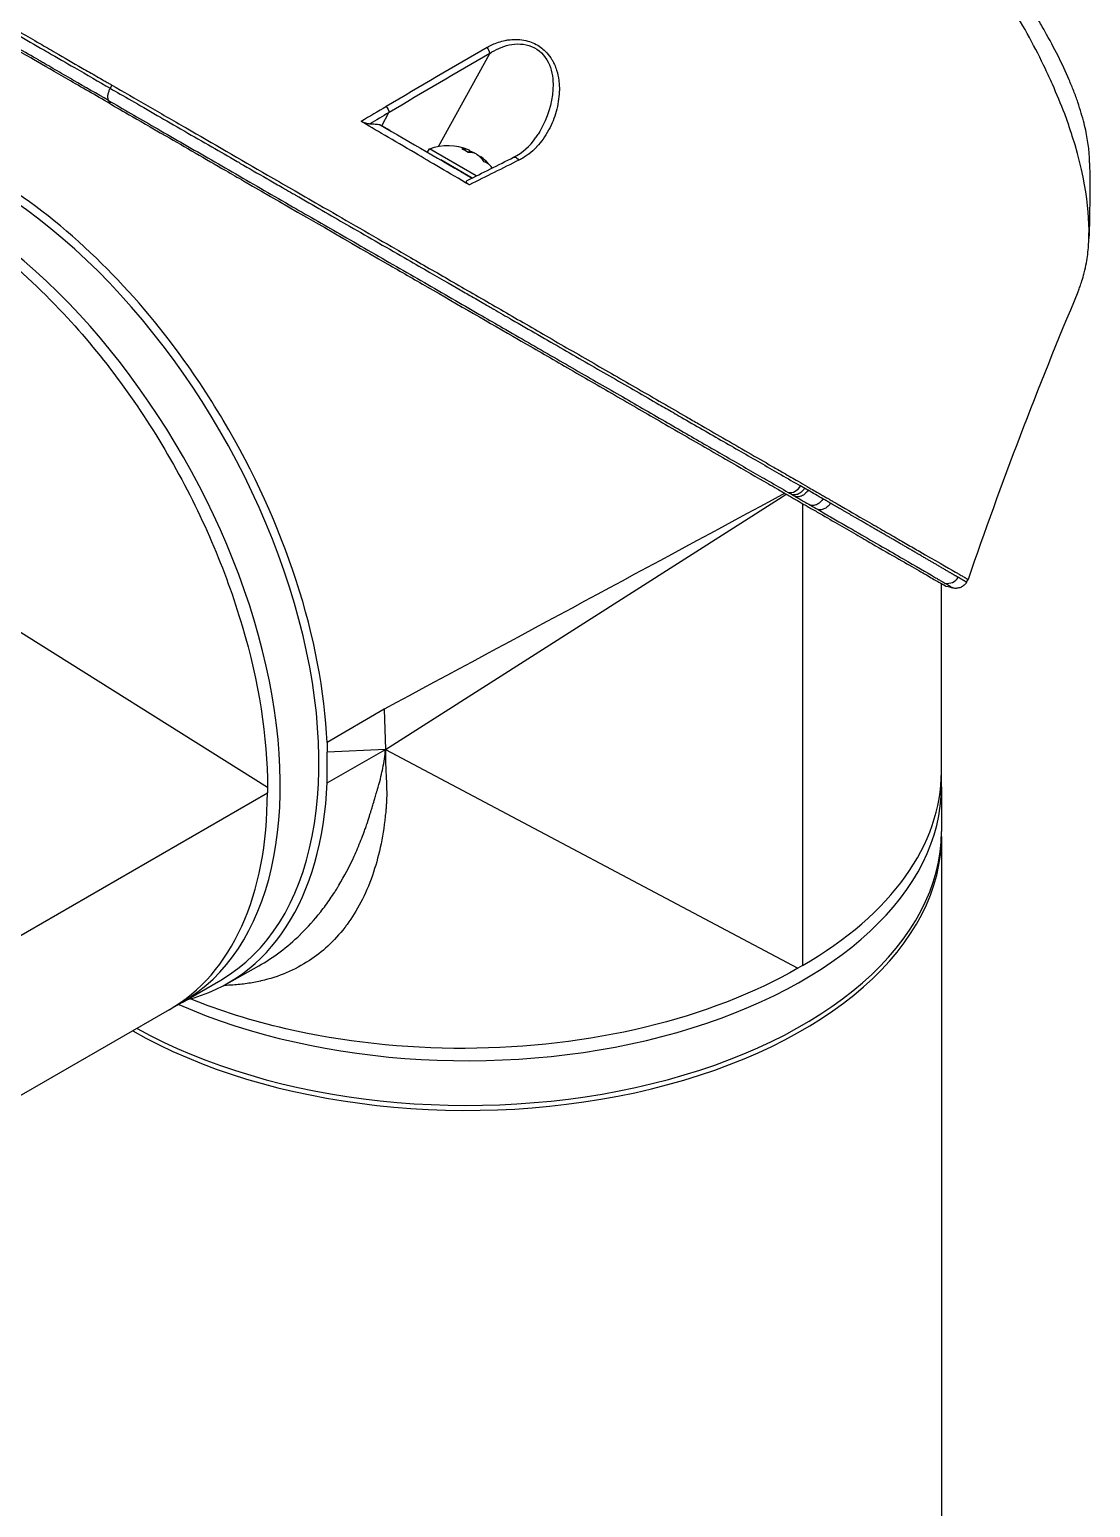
# Model space of a CAD drawing. Header units: millimetres. Extents: x 0 to 4378, y 0 to 2376.
# Drawn here: x 2672.8 to 2760, y 1789.1 to 1910.6 of the extents above; entities that cross this region are included whole.
import ezdxf

# ---------------------------------------------------------------- set-up
doc = ezdxf.new("R2010")
doc.units = ezdxf.units.MM
doc.header["$LTSCALE"] = 0.2
doc.layers.add('01_Object Line', color=4, linetype='Continuous')

# ---------------------------------------------------------------- blocks, each defined once
blk = doc.blocks.new('Blk$A32R2-0W24N')
for p, q in [((5.43, 875.11), (5.43, 875.11)), ((-2.34, 866.93), (1.87, 874.59)), ((-29.18, 871.98), (-29.33, 871.73)), ((-7.13, 868.71), (-7, 868.64)), ((-7, 868.64), (-6.41, 869.72)), ((-6.32, 868.24), (-7, 868.64)), ((-3.24, 866.47), (-3.09, 866.73)), ((0.76, 864.51), (-3.09, 866.73)), ((0.14, 866.44), (0.25, 866.62)), ((0.59, 866.38), (0.61, 866.41)), ((0.44, 864.34), (-2.16, 865.84)), ((-1.55, 865.49), (-1.55, 865.49)), ((-1.55, 865.49), (-1.55, 865.49)), ((1.09, 866.05), (1.12, 866.11)), ((3.84, 866.05), (3.84, 866.05)), ((25.91, 838.15), (26.25, 838.36)), ((-6.7, 817.36), (25.91, 838.15)), ((27.58, 837.59), (27.58, 799.61)), ((-16.4, 814.24), (-48.91, 834.63)), ((17.98, 834.03), (17.98, 834.03)), ((18, 834.04), (18, 834.04)), ((39, 815.53), (39, 831)), ((41.06, 831.12), (41.2, 831.35)), ((10.65, 830.08), (10.65, 830.08)), ((-6.81, 820.68), (-11.5, 817.93)), ((-6.81, 820.68), (-6.7, 817.36)), ((-11.5, 817.93), (-11.48, 817.16)), ((-11.48, 814.64), (-6.7, 817.36)), ((-6.7, 817.36), (-11.48, 817.16)), ((-11.48, 814.64), (-11.48, 817.16)), ((-6.7, 817.36), (27.21, 799.39)), ((39, 814.3), (39, 815.53)), ((-16.4, 814.24), (-16.4, 813.81)), ((39, 814.3), (39, 810.63)), ((-49.3, 794.82), (-16.4, 813.81)), ((39, 810.22), (39, 623.23)), ((-19.75, 798.1), (-17.12, 799.58)), ((27.58, 799.61), (27.21, 799.39)), ((-23.42, 796.57), (-20.24, 798.41)), ((-24.48, 795.96), (-37.88, 788.23)), ((-23.42, 796.57), (-24.48, 795.96))]:
    blk.add_line(p, q)
for start, end in [(67.9855, 109.7607), (36.5242, 52.0145)]:
    blk.add_arc((-1.56, 862.47), 4.52, start, end)
for centre, major_axis, ratio, start_param, end_param in [((12.73, -329.77), (678.52, 1280.58), 0.58036, 0.750947, 0.759176), ((7.72, -330.59), (685.93, 1281.23), 0.577163, 0.753645, 0.761848), ((12.72, -335.93), (682.16, 1287.15), 0.580301, 0.759225, 0.761263), ((7.78, -336.27), (689.17, 1287.29), 0.577163, 0.761844, 0.763406), ((-1.69, 865.57), (-32.31, 18.65), 0.000022, 1.401729, 1.636771), ((-1.82, 862.62), (2.25, 3.9), 0.57735, 0.080554, 0.3277), ((-2.29, 862.89), (2.14, 3.71), 0.816497, 6.1984, 6.367971), ((-1.3, 862.33), (2.25, 3.9), 0.57735, 0.080554, 0.3277), ((-1.74, 862.58), (2.25, 3.9), 0.816497, 0.080554, 0.114044), ((-1.38, 862.37), (2.25, 3.9), 0.816497, 0.080554, 0.195507), ((-1.82, 862.62), (2.25, 3.9), 0.57735, 6.169141, 6.202632), ((-1.74, 862.58), (2.25, 3.9), 0.816497, 5.955485, 6.202632), ((-8.49, 850.23), (17.88, -30.96), 0.57735, 1.774055, 1.774076), ((-0.25, 864.74), (-2.21, 1.27), 0.000022, 5.341257, 5.447657), ((-0.25, 864.74), (-2.21, 1.27), 0.000022, 0.859657, 1.889101), ((-37.25, 91.98), (-485.44, -793.31), 0.582463, 3.889647, 3.895732), ((-1.38, 862.37), (2.25, 3.9), 0.816497, 5.955485, 6.202632), ((-0.54, 861.88), (2.14, 3.71), 0.57735, 6.1984, 6.367971), ((-39.74, 832.19), (19.5, -33.77), 0.57735, 0, 2.339416), ((-42.92, 830.35), (19.5, -33.77), 0.57735, 0, 2.223644), ((-42.92, 830.35), (19.5, -33.77), 0.57735, 0, 2.223644), ((26.72, 839.44), (-0.499, -0.867), 0.80827, 0.256115, 1.56999), ((21.14, 867.34), (-17.71, 30.68), 0.57735, 2.457593, 2.457595), ((13.57, 830.04), (-1.27, 2.2), 0.57735, 5.28831, 5.288393), ((12.02, 862.07), (17.65, -30.58), 0.57735, 5.589188, 5.589195), ((0, 819.2), (-26.7, 0), 0.57735, 4.138576, 4.138586), ((39.53, 832.02), (-0.506, -0.862), 0.986461, 0.298059, 1.577789), ((10.92, 830.36), (0.474, 0.515), 0.389271, 5.2089, 5.209486), ((10.3, 826.94), (2.78, -4.82), 0.57735, 2.040228, 2.040267), ((-10.61, 849.01), (-16.09, 27.88), 0.57735, 3.714306, 3.714316), ((-23.12, 841.78), (17.5, -30.31), 0.57735, 0.702575, 0.702579), ((-23.12, 841.78), (16.74, -29), 0.57735, 0.649241, 0.649245), ((-23.12, 841.78), (14.79, -25.61), 0.57735, 0.456595, 0.456596), ((-1.58, 823.42), (0.4, -0.693), 0.578031, 4.605956, 4.606013), ((-22.77, 841.98), (-14.54, 25.18), 0.57735, 3.562488, 3.56249), ((0, 815.53), (39, 0), 0.57735, 5.497787, 6.283185), ((0, 815.53), (39, 0), 0.57735, 5.497787, 6.283185), ((0, 814.3), (39, 0), 0.57735, 4.059541, 6.283185), ((0, 814.3), (39, 0), 0.57735, 4.059541, 6.283185), ((-39.39, 832.39), (19.76, -34.22), 0.57735, 6.121179, 7.017951), ((-43.98, 829.74), (19.5, -33.77), 0.57735, 0, 0.785398), ((-43.98, 829.74), (19.5, -33.77), 0.57735, 0, 0.785398), ((0, 810.22), (39, 0), 0.57735, 3.930948, 6.292251), ((0, 810.63), (39, 0), 0.57735, 3.943769, 6.283185), ((0, 819.2), (-24.25, 0), 0.57735, 1.227877, 1.22788), ((0, 819.2), (26.7, 0), 0.57735, 4.376321, 4.376325), ((0, 818.51), (25.5, 0), 0.57735, 4.360679, 4.360683), ((0, 819.2), (25.5, 0), 0.57735, 4.373896, 4.373901), ((0, 817.98), (-35, 0), 0.57735, 1.161114, 1.161121), ((-11.38, 801.01), (1.5, 0), 0.57735, 3.940147, 3.940165), ((0, 815.53), (35.95, 0), 0.57735, 4.146838, 4.146856), ((0, 815.53), (-35.75, 0), 0.57735, 1.01204, 1.012056)]:
    blk.add_ellipse(centre, major_axis=major_axis, ratio=ratio, start_param=start_param, end_param=end_param)
for points, knots in [([(50.22, 854.96), (50.22, 854.96), (50.22, 854.97), (50.27, 855.09), (50.32, 855.22), (50.41, 855.47), (50.46, 855.61), (50.57, 855.94), (50.63, 856.14), (50.71, 856.42), (50.73, 856.49), (50.81, 856.82), (50.87, 857.1), (51, 857.83), (51.06, 858.3), (51.25, 860.95), (51.01, 863.88), (49.7, 867.98), (49.64, 868.18), (49.5, 868.59), (49.43, 868.8), (49.28, 869.2), (49.21, 869.41), (48.83, 870.41), (48.49, 871.23), (47.94, 872.47), (47.75, 872.89), (46.74, 875.02), (45.8, 876.75), (44.48, 878.93), (44.22, 879.36), (41.71, 883.29), (39.07, 886.71), (34.39, 891.83), (32.51, 893.68), (29.64, 896.22), (28.68, 897.02), (26.75, 898.52), (25.77, 899.24), (24.81, 899.88)], [0.717541, 0.717541, 0.717541, 0.717541, 0.718212, 0.718212, 0.74576, 0.74576, 0.776284, 0.776284, 0.820204, 0.820204, 0.834927, 0.834927, 0.896521, 0.896521, 0.995652, 0.995652, 1.428405, 1.428405, 1.450296, 1.450296, 1.471663, 1.471663, 1.492327, 1.492327, 1.574835, 1.574835, 1.616316, 1.616316, 1.784634, 1.784634, 1.826029, 1.826029, 2.164003, 2.164003, 2.373598, 2.373598, 2.479923, 2.479923, 2.586935, 2.586935, 2.586935, 2.586935]), ([(51.18, 865.6), (51.18, 865.74), (51.18, 865.87), (51.16, 866.17), (51.15, 866.34), (51.13, 866.6), (51.12, 866.69), (51.06, 867.2), (50.99, 867.65), (50.85, 868.34), (50.79, 868.59), (50.66, 869.12), (50.58, 869.4), (50.41, 869.97), (50.32, 870.27), (50.11, 870.87), (50, 871.18), (49.76, 871.8), (49.63, 872.11), (48.95, 873.7), (48.28, 875.04), (47.32, 876.73), (47.13, 877.06), (46.53, 878.07), (46.1, 878.76), (45.18, 880.16), (44.7, 880.86), (43.94, 881.91), (43.69, 882.26), (43.18, 882.95), (42.91, 883.29), (42.38, 883.97), (42.11, 884.31), (41.56, 885), (41.28, 885.34), (40.86, 885.84), (40.73, 885.99), (38.5, 888.61), (36.21, 890.97), (33.56, 893.39), (33.26, 893.65), (32.45, 894.37), (31.92, 894.81), (30.62, 895.88), (29.84, 896.5), (28.67, 897.37), (28.28, 897.66), (27.5, 898.21), (27.12, 898.47), (26.73, 898.73)], [1.308609, 1.308609, 1.308609, 1.308609, 1.384705, 1.384705, 1.477831, 1.477831, 1.526561, 1.526561, 1.759973, 1.759973, 1.890971, 1.890971, 2.029156, 2.029156, 2.171186, 2.171186, 2.316283, 2.316283, 2.460898, 2.460898, 3.049329, 3.049329, 3.189055, 3.189055, 3.478614, 3.478614, 3.769885, 3.769885, 3.913253, 3.913253, 4.056001, 4.056001, 4.19686, 4.19686, 4.341119, 4.341119, 4.411312, 4.411312, 5.498875, 5.498875, 5.634552, 5.634552, 5.872375, 5.872375, 6.229939, 6.229939, 6.408513, 6.408513, 6.587137, 6.587137, 6.587137, 6.587137]), ([(-29.32, 870.44), (-29.94, 870.8), (-30.54, 871.15), (-31.7, 871.81), (-32.25, 872.13), (-33.84, 873.05), (-34.79, 873.6), (-36.2, 874.42), (-36.72, 874.71), (-37.45, 875.13), (-37.7, 875.28), (-38.2, 875.57), (-38.45, 875.71), (-38.9, 875.97), (-39.1, 876.08), (-39.28, 876.19)], [0, 0, 0, 0, 0.264332, 0.264332, 0.528758, 0.528758, 1.056139, 1.056139, 1.406505, 1.406505, 1.606603, 1.606603, 1.835356, 1.835356, 2.053692, 2.053692, 2.053692, 2.053692]), ([(-37.24, 876.3), (-36.55, 875.9), (-35.81, 875.47), (-35.05, 875.03), (-34.84, 874.91), (-34.63, 874.79), (-34.41, 874.66), (-33.7, 874.25), (-32.97, 873.83), (-32.26, 873.42), (-31.24, 872.83), (-30.24, 872.25), (-29.33, 871.73)], [0.8042804, 0.8042804, 0.8042804, 0.8042804, 0.8597114, 0.8597114, 0.8597114, 0.875, 0.875, 0.875, 0.9263298, 0.9263298, 0.9263298, 0.9999663, 0.9999663, 0.9999663, 0.9999663]), ([(-37.1, 876.55), (-36.95, 876.46), (-36.8, 876.37), (-36.17, 876.01), (-35.66, 875.72), (-34.7, 875.16), (-34.26, 874.91), (-33.12, 874.25), (-32.4, 873.83), (-31.24, 873.16), (-30.84, 872.94), (-30.23, 872.58), (-30.03, 872.46), (-29.71, 872.28), (-29.61, 872.22), (-29.45, 872.13), (-29.4, 872.1), (-29.32, 872.06), (-29.29, 872.04), (-29.24, 872.01), (-29.21, 871.99), (-29.18, 871.98)], [-1.392543, -1.392543, -1.392543, -1.392543, -1.28633, -1.28633, -0.964845, -0.964845, -0.723574, -0.723574, -0.36177, -0.36177, -0.180858, -0.180858, -0.090444, -0.090444, -0.045229, -0.045229, -0.022617, -0.022617, -0.011309, -0.011309, -0.000001, -0.000001, -0.000001, -0.000001]), ([(-29.47, 870.72), (-30.42, 871.27), (-31.39, 871.83), (-32.33, 872.37), (-32.36, 872.39), (-32.39, 872.4), (-32.42, 872.42), (-32.9, 872.7), (-33.38, 872.98), (-33.85, 873.25), (-34.09, 873.39), (-34.32, 873.52), (-34.55, 873.65), (-34.67, 873.72), (-34.78, 873.79), (-34.89, 873.85), (-34.95, 873.88), (-35, 873.91), (-35.06, 873.94), (-35.06, 873.95), (-35.06, 873.95), (-35.06, 873.95), (-35.12, 873.98), (-35.2, 874.03), (-35.23, 874.05), (-35.73, 874.34), (-36.36, 874.7), (-37.02, 875.08), (-37.35, 875.27), (-37.7, 875.47), (-38.04, 875.67), (-38.14, 875.73), (-38.24, 875.79), (-38.34, 875.84)], [0.0000259, 0.0000259, 0.0000259, 0.0000259, 0.0607503, 0.0607503, 0.0607503, 0.0625, 0.0625, 0.0625, 0.09375, 0.09375, 0.09375, 0.109375, 0.109375, 0.109375, 0.1171875, 0.1171875, 0.1171875, 0.1209386, 0.1209386, 0.1209386, 0.1210938, 0.1210938, 0.1210938, 0.125, 0.125, 0.125, 0.1875, 0.1875, 0.1875, 0.21875, 0.21875, 0.21875, 0.2280382, 0.2280382, 0.2280382, 0.2280382]), ([(1.65, 875.08), (1.8, 875.17), (1.95, 875.24), (2.11, 875.31), (2.26, 875.39), (2.39, 875.44), (2.58, 875.5), (2.77, 875.56), (2.95, 875.61), (3.14, 875.65), (3.24, 875.67), (3.34, 875.69), (3.44, 875.7), (3.52, 875.71), (3.61, 875.72), (3.7, 875.73), (4.13, 875.76), (4.56, 875.73), (5.01, 875.6), (5.2, 875.55), (5.39, 875.48), (5.56, 875.4), (5.93, 875.22), (6.2, 875), (6.43, 874.78), (6.6, 874.61), (6.77, 874.41), (6.9, 874.22), (6.92, 874.18), (6.94, 874.15), (6.96, 874.11), (7.02, 874.03), (7.07, 873.93), (7.12, 873.84), (7.14, 873.79), (7.17, 873.73), (7.19, 873.68), (7.26, 873.53), (7.33, 873.34), (7.37, 873.2), (7.46, 872.93), (7.52, 872.65), (7.55, 872.36), (7.57, 872.21), (7.58, 872.05), (7.59, 871.89), (7.6, 871.73), (7.6, 871.58), (7.59, 871.45), (7.57, 870.91), (7.48, 870.34), (7.33, 869.81), (7.18, 869.29), (7, 868.81), (6.73, 868.32), (6.73, 868.3), (6.72, 868.29), (6.71, 868.27), (6.57, 868.02), (6.42, 867.78), (6.26, 867.55), (6.1, 867.32), (5.94, 867.13), (5.73, 866.91), (5.72, 866.9), (5.71, 866.89), (5.71, 866.88), (5.51, 866.67), (5.32, 866.49), (5.08, 866.31), (5.07, 866.3), (5.05, 866.29), (5.04, 866.28), (4.81, 866.11), (4.6, 865.98), (4.27, 865.81)], [0, 0, 0, 0, 0.03125, 0.03125, 0.03125, 0.0625, 0.0625, 0.0625, 0.09375, 0.09375, 0.09375, 0.110985, 0.110985, 0.110985, 0.125, 0.125, 0.125, 0.1875, 0.1875, 0.1875, 0.213151, 0.213151, 0.213151, 0.266654, 0.266654, 0.266654, 0.305187, 0.305187, 0.305187, 0.3125, 0.3125, 0.3125, 0.332554, 0.332554, 0.332554, 0.34375, 0.34375, 0.34375, 0.375, 0.375, 0.375, 0.4375, 0.4375, 0.4375, 0.469225, 0.469225, 0.469225, 0.5, 0.5, 0.5, 0.625, 0.625, 0.625, 0.746043, 0.746043, 0.746043, 0.75, 0.75, 0.75, 0.8125, 0.8125, 0.8125, 0.875, 0.875, 0.875, 0.877935, 0.877935, 0.877935, 0.9375, 0.9375, 0.9375, 0.940676, 0.940676, 0.940676, 1, 1, 1, 1]), ([(1.87, 874.59), (2.35, 874.9), (2.87, 875.15), (4.06, 875.41), (4.72, 875.4), (5.92, 874.91), (6.41, 874.42), (6.96, 873.29), (7.07, 872.67), (7.1, 870.86), (6.76, 869.7), (6.14, 868.43), (6.02, 868.22), (5.9, 868.02)], [0, 0, 0, 0, 0.125, 0.125, 0.25, 0.25, 0.375, 0.375, 0.5, 0.5, 0.75, 0.75, 0.8020316, 0.8020316, 0.8020316, 0.8020316]), ([(-29.33, 871.72), (-29.35, 871.68), (-29.38, 871.64), (-29.4, 871.59), (-29.42, 871.55), (-29.44, 871.5), (-29.45, 871.46), (-29.47, 871.41), (-29.49, 871.36), (-29.5, 871.31), (-29.51, 871.27), (-29.52, 871.22), (-29.53, 871.17), (-29.53, 871.13), (-29.54, 871.08), (-29.54, 871.04), (-29.54, 871), (-29.53, 870.95), (-29.53, 870.92), (-29.52, 870.88), (-29.52, 870.84), (-29.51, 870.81), (-29.5, 870.77), (-29.48, 870.74), (-29.47, 870.72)], [0, 0, 0, 0, 0.125, 0.125, 0.125, 0.25, 0.25, 0.25, 0.375, 0.375, 0.375, 0.5, 0.5, 0.5, 0.625, 0.625, 0.625, 0.75, 0.75, 0.75, 0.875, 0.875, 0.875, 1, 1, 1, 1]), ([(-29.33, 871.72), (-28.28, 871.12), (-27, 870.38), (-25.46, 869.49), (-24.77, 869.1), (-24.04, 868.67), (-23.25, 868.22), (-23.23, 868.21), (-23.21, 868.2), (-23.2, 868.19), (-22.49, 867.78), (-21.75, 867.35), (-20.96, 866.9), (-20.3, 866.52), (-19.62, 866.13), (-18.9, 865.71), (-18.81, 865.66), (-18.72, 865.61), (-18.63, 865.55), (-17.93, 865.15), (-17.2, 864.74), (-16.46, 864.3), (-16.39, 864.27), (-16.32, 864.23), (-16.25, 864.19), (-15.9, 863.98), (-15.53, 863.77), (-15.16, 863.56), (-14.94, 863.43), (-14.72, 863.31), (-14.5, 863.18), (-14.39, 863.11), (-14.27, 863.05), (-14.16, 862.98), (-14.06, 862.93), (-13.98, 862.88), (-13.86, 862.81), (-13.85, 862.8), (-13.84, 862.8), (-13.82, 862.79), (-12.33, 861.93), (-10.94, 861.13), (-9.65, 860.38), (-8.81, 859.9), (-8.02, 859.45), (-7.27, 859.02), (-6.43, 858.53), (-5.63, 858.07), (-4.89, 857.65), (-4.24, 857.27), (-3.63, 856.92), (-3.06, 856.59), (-1.98, 855.97), (-1.05, 855.44), (-0.27, 854.99), (-0.1, 854.89), (0.07, 854.79), (0.23, 854.7), (0.66, 854.45), (1.05, 854.23), (1.38, 854.04), (1.54, 853.94), (1.69, 853.85), (1.83, 853.77), (1.88, 853.75), (1.92, 853.72), (1.96, 853.7), (1.99, 853.69), (2.01, 853.67), (2.03, 853.66), (2.06, 853.64), (2.1, 853.62), (2.12, 853.6), (2.14, 853.6), (2.15, 853.59), (2.17, 853.58), (2.17, 853.58), (2.18, 853.58), (2.18, 853.58), (2.18, 853.57), (2.18, 853.57), (2.18, 853.57), (2.19, 853.57), (2.2, 853.56), (2.21, 853.55), (2.7, 853.27), (3.19, 852.99), (3.67, 852.72), (5.14, 851.87), (6.56, 851.05), (7.92, 850.27), (9.32, 849.46), (10.67, 848.68), (11.96, 847.94), (13.29, 847.17), (14.56, 846.44), (15.78, 845.74), (16.18, 845.51), (16.58, 845.28), (16.97, 845.06), (17.18, 844.93), (17.39, 844.81), (17.6, 844.69), (18.21, 844.34), (18.79, 844), (19.37, 843.68), (20.54, 843), (21.66, 842.35), (22.71, 841.75), (23.25, 841.43), (23.78, 841.13), (24.29, 840.84), (24.81, 840.54), (25.32, 840.25), (25.81, 839.96), (26.36, 839.64), (26.9, 839.34), (27.42, 839.04)], [0.0000003, 0.0000003, 0.0000003, 0.0000003, 0.0859853, 0.0859853, 0.0859853, 0.1241981, 0.1241981, 0.1241981, 0.125, 0.125, 0.125, 0.1589987, 0.1589987, 0.1589987, 0.1875, 0.1875, 0.1875, 0.1911709, 0.1911709, 0.1911709, 0.21875, 0.21875, 0.21875, 0.2212271, 0.2212271, 0.2212271, 0.234375, 0.234375, 0.234375, 0.2421875, 0.2421875, 0.2421875, 0.2460938, 0.2460938, 0.2460938, 0.2496161, 0.2496161, 0.2496161, 0.25, 0.25, 0.25, 0.2912742, 0.2912742, 0.2912742, 0.3179228, 0.3179228, 0.3179228, 0.3481944, 0.3481944, 0.3481944, 0.375, 0.375, 0.375, 0.4261619, 0.4261619, 0.4261619, 0.4375, 0.4375, 0.4375, 0.46875, 0.46875, 0.46875, 0.484375, 0.484375, 0.484375, 0.4893023, 0.4893023, 0.4893023, 0.4921875, 0.4921875, 0.4921875, 0.4960938, 0.4960938, 0.4960938, 0.4980469, 0.4980469, 0.4980469, 0.4986572, 0.4986572, 0.4986572, 0.4992676, 0.4992676, 0.4992676, 0.5, 0.5, 0.5, 0.5215625, 0.5215625, 0.5215625, 0.5877727, 0.5877727, 0.5877727, 0.656049, 0.656049, 0.656049, 0.7265974, 0.7265974, 0.7265974, 0.75, 0.75, 0.75, 0.7627993, 0.7627993, 0.7627993, 0.7996666, 0.7996666, 0.7996666, 0.8755356, 0.8755356, 0.8755356, 0.9146293, 0.9146293, 0.9146293, 0.9545641, 0.9545641, 0.9545641, 1, 1, 1, 1]), ([(-29.18, 871.98), (-28.25, 871.44), (-27.26, 870.87), (-25.22, 869.69), (-24.17, 869.08), (-20.92, 867.21), (-18.67, 865.91), (-15.73, 864.21), (-15.07, 863.83), (-13.66, 863.02), (-12.91, 862.58), (-10.16, 861), (-8.17, 859.85), (-5.68, 858.41), (-5.16, 858.11), (-3.46, 857.13), (-2.28, 856.45), (0.12, 855.06), (1.34, 854.36), (3.17, 853.3), (3.78, 852.94), (5.03, 852.23), (5.66, 851.86), (6.92, 851.13), (7.56, 850.76), (9.53, 849.63), (10.84, 848.87), (12.78, 847.75), (13.43, 847.38), (14.75, 846.62), (15.41, 846.24), (16.73, 845.47), (17.4, 845.09), (18.38, 844.52), (18.71, 844.33), (19.72, 843.74), (20.39, 843.36), (22.46, 842.16), (23.81, 841.38), (25.41, 840.46), (25.72, 840.28), (26.43, 839.87), (26.83, 839.64), (27.48, 839.27), (27.71, 839.13), (28.02, 838.95), (28.06, 838.93), (28.16, 838.87), (28.21, 838.84), (28.44, 838.71), (28.58, 838.63), (28.83, 838.49), (28.9, 838.45), (29.1, 838.33), (29.2, 838.27), (29.42, 838.14), (29.53, 838.08), (29.71, 837.98), (29.78, 837.94), (29.91, 837.86), (29.97, 837.83), (30.11, 837.75), (30.18, 837.71), (30.31, 837.63), (30.38, 837.59), (31.3, 837.06), (32.12, 836.58), (33.4, 835.85), (33.87, 835.57), (34.77, 835.06), (35.19, 834.81), (35.79, 834.47), (35.97, 834.36), (36.53, 834.04), (36.88, 833.84), (38.48, 832.92), (39.47, 832.34), (40.19, 831.93), (40.23, 831.91), (40.3, 831.87), (40.33, 831.85), (40.4, 831.81), (40.43, 831.79), (40.48, 831.76), (40.51, 831.74), (40.65, 831.66), (40.75, 831.6), (40.87, 831.54), (40.89, 831.52), (40.93, 831.5), (40.95, 831.49), (40.99, 831.47), (41.01, 831.46), (41.04, 831.44), (41.06, 831.43), (41.09, 831.41), (41.11, 831.4), (41.14, 831.38), (41.15, 831.37), (41.16, 831.37), (41.17, 831.36), (41.18, 831.36), (41.18, 831.36), (41.19, 831.35), (41.19, 831.35), (41.19, 831.35), (41.2, 831.35), (41.2, 831.35)], [-21.001083, -21.001083, -21.001083, -21.001083, -20.328863, -20.328863, -19.655828, -19.655828, -18.308332, -18.308332, -17.924512, -17.924512, -17.485993, -17.485993, -16.316696, -16.316696, -16.006668, -16.006668, -15.296307, -15.296307, -14.534305, -14.534305, -14.139555, -14.139555, -13.730091, -13.730091, -13.30546, -13.30546, -12.401825, -12.401825, -11.929878, -11.929878, -11.437802, -11.437802, -10.9252, -10.9252, -10.663362, -10.663362, -10.117833, -10.117833, -8.934625, -8.934625, -8.645977, -8.645977, -8.260408, -8.260408, -8.006475, -8.006475, -7.961161, -7.961161, -7.91407, -7.91407, -7.778509, -7.778509, -7.724161, -7.724161, -7.666804, -7.666804, -7.602838, -7.602838, -7.565627, -7.565627, -7.532521, -7.532521, -7.488032, -7.488032, -7.450837, -7.450837, -6.924212, -6.924212, -6.587553, -6.587553, -6.265466, -6.265466, -6.109966, -6.109966, -5.79866, -5.79866, -4.627003, -4.627003, -4.564096, -4.564096, -4.501625, -4.501625, -4.439084, -4.439084, -4.389917, -4.389917, -4.135415, -4.135415, -4.06302, -4.06302, -4.00074, -4.00074, -3.938004, -3.938004, -3.858125, -3.858125, -3.782258, -3.782258, -3.697501, -3.697501, -3.658476, -3.658476, -3.601749, -3.601749, -3.53559, -3.53559, -3.48246, -3.48246, -3.48246, -3.48246]), ([(-29.47, 870.72), (-28.28, 870.03), (-27.01, 869.29), (-25.68, 868.53), (-24.98, 868.12), (-24.25, 867.71), (-23.52, 867.28), (-22.79, 866.86), (-22.04, 866.43), (-21.29, 866), (-20.53, 865.56), (-19.77, 865.12), (-19, 864.68), (-18.23, 864.23), (-17.45, 863.78), (-16.67, 863.33), (-15.89, 862.89), (-15.11, 862.43), (-14.33, 861.98), (-12.94, 861.19), (-11.56, 860.39), (-10.18, 859.6), (-9.4, 859.14), (-8.62, 858.7), (-7.85, 858.25), (-7.06, 857.8), (-6.28, 857.35), (-5.51, 856.9), (-3.97, 856.01), (-2.45, 855.14), (-0.95, 854.28), (-0.21, 853.85), (0.52, 853.42), (1.25, 853.01), (1.81, 852.68), (2.38, 852.36), (2.93, 852.04), (4.36, 851.21), (5.76, 850.4), (7.13, 849.62), (8.49, 848.83), (9.83, 848.06), (11.12, 847.31), (12.42, 846.57), (13.68, 845.84), (14.9, 845.14), (15.51, 844.79), (16.11, 844.44), (16.7, 844.1), (17.29, 843.76), (17.87, 843.42), (18.45, 843.09), (19.59, 842.43), (20.69, 841.8), (21.76, 841.18), (22.29, 840.88), (22.81, 840.58), (23.32, 840.28), (23.83, 839.99), (24.33, 839.7), (24.82, 839.42), (25.36, 839.11), (25.89, 838.8), (26.41, 838.5)], [0, 0, 0, 0, 0.0671031, 0.0671031, 0.0671031, 0.1029277, 0.1029277, 0.1029277, 0.1387919, 0.1387919, 0.1387919, 0.1747111, 0.1747111, 0.1747111, 0.2106779, 0.2106779, 0.2106779, 0.2467042, 0.2467042, 0.2467042, 0.3103939, 0.3103939, 0.3103939, 0.3465771, 0.3465771, 0.3465771, 0.383319, 0.383319, 0.383319, 0.4564224, 0.4564224, 0.4564224, 0.4927866, 0.4927866, 0.4927866, 0.5210907, 0.5210907, 0.5210907, 0.5939582, 0.5939582, 0.5939582, 0.6669229, 0.6669229, 0.6669229, 0.7399622, 0.7399622, 0.7399622, 0.7765034, 0.7765034, 0.7765034, 0.8130598, 0.8130598, 0.8130598, 0.886194, 0.886194, 0.886194, 0.9227702, 0.9227702, 0.9227702, 0.9593497, 0.9593497, 0.9593497, 1, 1, 1, 1]), ([(-29.32, 870.44), (-28.79, 870.14), (-27.19, 869.21), (-23.17, 866.89), (-21.52, 865.94), (-19.33, 864.67), (-18.85, 864.39), (-14.43, 861.85), (-10.43, 859.53), (-5.44, 856.65), (-4.34, 856.02), (-0.68, 853.91), (1.83, 852.46), (5.52, 850.33), (6.79, 849.59), (9.34, 848.12), (10.63, 847.38), (13.23, 845.87), (14.55, 845.11), (17.2, 843.58), (18.53, 842.81), (20.47, 841.7), (21.11, 841.32), (22.8, 840.35), (23.82, 839.76), (25.02, 839.07), (25.26, 838.93), (25.65, 838.71), (25.79, 838.62), (26.08, 838.45), (26.19, 838.39), (26.43, 838.25), (26.56, 838.18), (26.8, 838.04), (26.91, 837.98), (27.22, 837.8), (27.42, 837.68), (27.67, 837.54), (27.73, 837.5), (27.85, 837.43), (27.91, 837.4), (28.13, 837.27), (28.24, 837.21), (28.66, 836.97), (28.94, 836.81), (30.32, 836.01), (31.36, 835.41), (32.76, 834.6), (33.19, 834.35), (34.38, 833.66), (35.1, 833.25), (36.33, 832.54), (36.86, 832.24), (37.53, 831.85), (37.72, 831.74), (38.26, 831.43), (38.55, 831.25), (39.01, 830.99), (39.17, 830.9), (39.37, 830.79), (39.41, 830.76), (39.39, 830.77), (39.38, 830.78), (39.32, 830.81), (39.28, 830.84), (39.17, 830.9), (39.09, 830.94), (39, 831)], [-15.738203, -15.738203, -15.738203, -15.738203, -14.793481, -14.793481, -14.173934, -14.173934, -13.996984, -13.996984, -12.579476, -12.579476, -12.176243, -12.176243, -11.215253, -11.215253, -10.695697, -10.695697, -10.142358, -10.142358, -9.539575, -9.539575, -8.883963, -8.883963, -8.543526, -8.543526, -7.972636, -7.972636, -7.829924, -7.829924, -7.73886, -7.73886, -7.680875, -7.680875, -7.616244, -7.616244, -7.560081, -7.560081, -7.459116, -7.459116, -7.430908, -7.430908, -7.397967, -7.397967, -7.318024, -7.318024, -7.146824, -7.146824, -6.455961, -6.455961, -6.135134, -6.135134, -5.518203, -5.518203, -4.951279, -4.951279, -4.691225, -4.691225, -4.182012, -4.182012, -3.710062, -3.710062, -3.272291, -3.272291, -3.069642, -3.069642, -2.879581, -2.879581, -2.656561, -2.656561, -2.656561, -2.656561]), ([(-7.99, 868.78), (-8.09, 868.79), (-8.2, 868.81), (-8.38, 868.86), (-8.45, 868.88), (-8.54, 868.92), (-8.58, 868.94), (-8.63, 868.97), (-8.66, 868.98), (-8.69, 869)], [0, 0, 0, 0, 0.049407, 0.049407, 0.0845377, 0.0845377, 0.1006426, 0.1006426, 0.1144911, 0.1144911, 0.1144911, 0.1144911]), ([(0.2, 863.78), (-1.49, 864.75), (-3.03, 865.67), (-6.05, 867.44), (-7.6, 868.35), (-8.69, 869)], [0.000003, 0.000003, 0.000003, 0.000003, 0.596138, 0.596138, 1.498187, 1.498187, 1.498187, 1.498187]), ([(-7.13, 868.71), (-7.27, 868.72), (-7.41, 868.74), (-7.7, 868.76), (-7.85, 868.77), (-7.99, 868.78)], [-0.1420846, -0.1420846, -0.1420846, -0.1420846, -0.071052, -0.071052, 0, 0, 0, 0]), ([(3.84, 866.05), (4.58, 866.42), (5.17, 866.97), (5.72, 867.74), (5.79, 867.85), (5.86, 867.96)], [0, 0, 0, 0, 0.3192859, 0.3192859, 0.3700281, 0.3700281, 0.3700281, 0.3700281]), ([(3.84, 866.05), (3.86, 866.06), (3.88, 866.07), (3.91, 866.07), (4.04, 866.07), (4.19, 865.94), (4.27, 865.81)], [0.3887261, 0.3887261, 0.3887261, 0.3887261, 0.4975483, 0.4975483, 0.4975483, 1, 1, 1, 1]), ([(-11.5, 817.93), (-11.68, 822.13), (-12.54, 826.66), (-15.49, 835.73), (-17.53, 840.2), (-21.27, 846.52), (-22.62, 848.54), (-26.19, 853.3), (-28.5, 855.91), (-33.56, 860.68), (-36.29, 862.77), (-39.03, 864.39)], [0.000001, 0.000001, 0.000001, 0.000001, 1.509107, 1.509107, 2.980726, 2.980726, 3.709428, 3.709428, 4.786993, 4.786993, 5.948512, 5.948512, 5.948512, 5.948512]), ([(0.2, 863.78), (0.18, 863.79), (0.17, 863.8), (0.13, 863.82), (0.12, 863.83), (0.07, 863.87), (0.05, 863.89), (0, 863.93), (-0.01, 863.96), (-0.04, 864), (-0.05, 864.03), (-0.04, 864.08), (-0.03, 864.11), (0.01, 864.13), (0.01, 864.13), (0.01, 864.13)], [0.00000015, 0.00000015, 0.00000015, 0.00000015, 0.00611289, 0.00611289, 0.01218263, 0.01218263, 0.02278958, 0.02278958, 0.03513431, 0.03513431, 0.05083858, 0.05083858, 0.07078886, 0.07078886, 0.07133703, 0.07133703, 0.07133703, 0.07133703]), ([(-39.19, 858.76), (-37.11, 857.14), (-35.09, 855.27), (-29.86, 849.67), (-26.88, 845.6), (-21.84, 836.81), (-19.84, 832.15), (-17.11, 822.91), (-16.4, 818.38), (-16.4, 814.24)], [0.633852, 0.633852, 0.633852, 0.633852, 1.529963, 1.529963, 3.044033, 3.044033, 4.566466, 4.566466, 6.088612, 6.088612, 6.088612, 6.088612]), ([(26.41, 838.5), (26.42, 838.5), (26.43, 838.49), (26.44, 838.49), (26.54, 838.43), (26.64, 838.37), (26.75, 838.31)], [0, 0, 0, 0, 0.084771, 0.084771, 0.084771, 1, 1, 1, 1]), ([(27.75, 838.84), (27.73, 838.8), (27.7, 838.76), (27.67, 838.71), (27.64, 838.67), (27.6, 838.63), (27.56, 838.59), (27.52, 838.55), (27.48, 838.52), (27.44, 838.49), (27.4, 838.45), (27.35, 838.42), (27.3, 838.4), (27.26, 838.37), (27.21, 838.35), (27.16, 838.34), (27.11, 838.32), (27.06, 838.31), (27.02, 838.3), (26.97, 838.3), (26.92, 838.29), (26.88, 838.29), (26.83, 838.29), (26.79, 838.3), (26.75, 838.31)], [0, 0, 0, 0, 0.125, 0.125, 0.125, 0.25, 0.25, 0.25, 0.375, 0.375, 0.375, 0.5, 0.5, 0.5, 0.625, 0.625, 0.625, 0.75, 0.75, 0.75, 0.875, 0.875, 0.875, 1, 1, 1, 1]), ([(28.04, 838.68), (28.01, 838.64), (27.98, 838.59), (27.95, 838.55), (27.92, 838.51), (27.88, 838.47), (27.84, 838.43), (27.8, 838.39), (27.76, 838.36), (27.72, 838.32), (27.68, 838.29), (27.63, 838.26), (27.58, 838.24), (27.54, 838.21), (27.49, 838.19), (27.44, 838.18), (27.39, 838.16), (27.34, 838.15), (27.29, 838.14), (27.25, 838.13), (27.2, 838.13), (27.15, 838.13), (27.11, 838.13), (27.07, 838.14), (27.02, 838.15)], [0, 0, 0, 0, 0.125, 0.125, 0.125, 0.25, 0.25, 0.25, 0.375, 0.375, 0.375, 0.5, 0.5, 0.5, 0.625, 0.625, 0.625, 0.75, 0.75, 0.75, 0.875, 0.875, 0.875, 1, 1, 1, 1]), ([(29.26, 837.97), (29.06, 838.09), (28.85, 838.21), (28.65, 838.33), (28.45, 838.44), (28.24, 838.56), (28.04, 838.68)], [0, 0, 0, 0, 0.499983, 0.499983, 0.499983, 1, 1, 1, 1]), ([(27.02, 838.15), (27.23, 838.03), (27.43, 837.91), (27.64, 837.79), (27.84, 837.67), (28.05, 837.56), (28.25, 837.44)], [0, 0, 0, 0, 0.500049, 0.500049, 0.500049, 1, 1, 1, 1]), ([(29.26, 837.97), (29.24, 837.93), (29.21, 837.88), (29.18, 837.84), (29.14, 837.8), (29.11, 837.76), (29.07, 837.72), (29.03, 837.68), (28.99, 837.65), (28.95, 837.61), (28.91, 837.58), (28.86, 837.55), (28.81, 837.53), (28.77, 837.5), (28.72, 837.48), (28.67, 837.47), (28.62, 837.45), (28.57, 837.44), (28.52, 837.43), (28.48, 837.43), (28.43, 837.42), (28.38, 837.42), (28.34, 837.42), (28.29, 837.43), (28.25, 837.44)], [0, 0, 0, 0, 0.125, 0.125, 0.125, 0.25, 0.25, 0.25, 0.375, 0.375, 0.375, 0.496983, 0.496983, 0.496983, 0.625, 0.625, 0.625, 0.75, 0.75, 0.75, 0.875, 0.875, 0.875, 1, 1, 1, 1]), ([(29.87, 837.62), (29.85, 837.58), (29.82, 837.53), (29.79, 837.49), (29.75, 837.45), (29.72, 837.41), (29.68, 837.37), (29.64, 837.33), (29.6, 837.29), (29.56, 837.26), (29.51, 837.23), (29.47, 837.2), (29.42, 837.18), (29.37, 837.15), (29.32, 837.13), (29.27, 837.12), (29.23, 837.1), (29.18, 837.09), (29.13, 837.08), (29.08, 837.07), (29.03, 837.07), (28.99, 837.07), (28.94, 837.07), (28.9, 837.08), (28.86, 837.09)], [0, 0, 0, 0, 0.125, 0.125, 0.125, 0.25, 0.25, 0.25, 0.375, 0.375, 0.375, 0.5, 0.5, 0.5, 0.625, 0.625, 0.625, 0.75, 0.75, 0.75, 0.875, 0.875, 0.875, 1, 1, 1, 1]), ([(28.86, 837.09), (29.05, 836.98), (29.25, 836.86), (29.44, 836.75), (29.63, 836.64), (29.83, 836.53), (30.02, 836.42), (30.77, 835.98), (31.49, 835.57), (32.17, 835.17), (32.86, 834.77), (33.52, 834.39), (34.13, 834.04), (34.75, 833.68), (35.32, 833.35), (35.85, 833.05), (36.9, 832.44), (37.77, 831.93), (38.44, 831.54), (38.56, 831.47), (38.67, 831.41), (38.77, 831.35), (38.82, 831.32), (38.86, 831.3), (38.91, 831.27), (39.05, 831.19), (39.18, 831.11), (39.29, 831.04)], [0, 0, 0, 0, 0.037905, 0.037905, 0.037905, 0.076407, 0.076407, 0.076407, 0.228573, 0.228573, 0.228573, 0.383709, 0.383709, 0.383709, 0.538779, 0.538779, 0.538779, 0.846375, 0.846375, 0.846375, 0.899464, 0.899464, 0.899464, 0.923234, 0.923234, 0.923234, 1, 1, 1, 1]), ([(29.87, 837.62), (29.77, 837.68), (29.67, 837.74), (29.47, 837.85), (29.37, 837.91), (29.26, 837.97)], [0.000007, 0.000007, 0.000007, 0.000007, 0.4987592, 0.4987592, 1, 1, 1, 1]), ([(39.29, 831.04), (39.37, 831), (39.44, 830.96), (39.51, 830.92), (39.56, 830.89), (39.6, 830.86), (39.64, 830.84), (39.7, 830.81), (39.75, 830.78), (39.79, 830.75), (39.84, 830.73), (39.87, 830.7), (39.9, 830.69), (39.92, 830.68), (39.93, 830.67), (39.94, 830.67), (39.96, 830.65), (39.97, 830.65), (39.97, 830.64), (39.98, 830.64), (39.98, 830.64), (39.98, 830.64)], [0, 0, 0, 0, 0.038515, 0.038515, 0.038515, 0.0665662, 0.0665662, 0.0665662, 0.1051222, 0.1051222, 0.1051222, 0.1435792, 0.1435792, 0.1435792, 0.1627903, 0.1627903, 0.1627903, 0.1959954, 0.1959954, 0.1959954, 0.2193625, 0.2193625, 0.2193625, 0.2193625]), ([(41.06, 831.12), (41.01, 831.02), (40.94, 830.94), (40.78, 830.79), (40.68, 830.74), (40.49, 830.65), (40.38, 830.63), (40.23, 830.61), (40.18, 830.61), (40.08, 830.62), (40.03, 830.63), (39.98, 830.64)], [0, 0, 0, 0, 0.0326057, 0.0326057, 0.0646561, 0.0646561, 0.0966177, 0.0966177, 0.1115082, 0.1115082, 0.1301184, 0.1301184, 0.1301184, 0.1301184]), ([(-6.7, 817.36), (-6.71, 816.91), (-6.7, 816.43), (-6.68, 815.94), (-6.68, 815.94), (-6.68, 815.93), (-6.68, 815.93), (-6.67, 815.75), (-6.66, 815.55), (-6.65, 815.32), (-6.64, 815.09), (-6.62, 814.84), (-6.61, 814.56), (-6.61, 814.56), (-6.61, 814.55), (-6.61, 814.55), (-6.6, 814.21), (-6.6, 813.93), (-6.59, 813.71), (-6.59, 813.6), (-6.6, 813.5), (-6.6, 813.41), (-6.6, 813.37), (-6.6, 813.33), (-6.6, 813.29), (-6.6, 813.27), (-6.6, 813.26), (-6.6, 813.24), (-6.6, 813.23), (-6.6, 813.22), (-6.6, 813.22), (-6.6, 813.21), (-6.6, 813.21), (-6.6, 813.2), (-6.6, 813.2), (-6.6, 813.19), (-6.6, 813.19), (-6.61, 813.17), (-6.61, 813.11), (-6.62, 812.99), (-6.62, 812.96), (-6.62, 812.91), (-6.63, 812.86), (-6.63, 812.84), (-6.63, 812.82), (-6.63, 812.79), (-6.63, 812.75), (-6.64, 812.71), (-6.64, 812.67), (-6.64, 812.65), (-6.64, 812.62), (-6.65, 812.6), (-6.65, 812.59), (-6.65, 812.58), (-6.65, 812.56), (-6.65, 812.56), (-6.65, 812.55), (-6.65, 812.54), (-6.65, 812.54), (-6.65, 812.54), (-6.65, 812.54), (-6.65, 812.53), (-6.65, 812.53), (-6.65, 812.53), (-6.66, 812.41), (-6.67, 812.3), (-6.68, 812.19), (-6.69, 812.11), (-6.7, 812.03), (-6.71, 811.95), (-6.71, 811.92), (-6.71, 811.9), (-6.72, 811.87), (-6.81, 810.98), (-6.95, 810.13), (-7.13, 809.32), (-7.3, 808.51), (-7.52, 807.75), (-7.77, 807.02), (-7.77, 807.02), (-7.77, 807.01), (-7.77, 807.01), (-8.33, 805.42), (-9.04, 804.09), (-9.85, 802.99), (-9.92, 802.9), (-9.98, 802.82), (-10.04, 802.74), (-10.92, 801.6), (-11.91, 800.71), (-12.94, 800.03), (-12.94, 800.03), (-12.95, 800.03), (-12.95, 800.03), (-13.56, 799.63), (-14.2, 799.29), (-14.87, 799), (-15.52, 798.73), (-16.2, 798.51), (-16.91, 798.35), (-16.93, 798.34), (-16.95, 798.34), (-16.98, 798.33), (-17.33, 798.25), (-17.69, 798.18), (-18.08, 798.13), (-18.45, 798.07), (-18.84, 798.03), (-19.24, 798.01), (-19.25, 798.01), (-19.27, 798.01), (-19.28, 798), (-19.29, 798), (-19.3, 798), (-19.3, 798), (-19.48, 797.99), (-19.7, 797.98), (-19.97, 797.98)], [0, 0, 0, 0, 0.0310059, 0.0310059, 0.0310059, 0.03125, 0.03125, 0.03125, 0.046875, 0.046875, 0.046875, 0.0622559, 0.0622559, 0.0622559, 0.0625, 0.0625, 0.0625, 0.078125, 0.078125, 0.078125, 0.0859375, 0.0859375, 0.0859375, 0.0898438, 0.0898438, 0.0898438, 0.0917969, 0.0917969, 0.0917969, 0.0927734, 0.0927734, 0.0927734, 0.0932617, 0.0932617, 0.0932617, 0.09375, 0.09375, 0.09375, 0.1015625, 0.1015625, 0.1015625, 0.1043487, 0.1043487, 0.1043487, 0.1054688, 0.1054688, 0.1054688, 0.1074219, 0.1074219, 0.1074219, 0.1083984, 0.1083984, 0.1083984, 0.1088867, 0.1088867, 0.1088867, 0.1091309, 0.1091309, 0.1091309, 0.1092529, 0.1092529, 0.1092529, 0.109375, 0.109375, 0.109375, 0.1171875, 0.1171875, 0.1171875, 0.1230469, 0.1230469, 0.1230469, 0.125, 0.125, 0.125, 0.1875, 0.1875, 0.1875, 0.2495117, 0.2495117, 0.2495117, 0.25, 0.25, 0.25, 0.3661699, 0.3661699, 0.3661699, 0.375, 0.375, 0.375, 0.4995117, 0.4995117, 0.4995117, 0.5, 0.5, 0.5, 0.5625, 0.5625, 0.5625, 0.6230469, 0.6230469, 0.6230469, 0.625, 0.625, 0.625, 0.65625, 0.65625, 0.65625, 0.6865234, 0.6865234, 0.6865234, 0.6873779, 0.6873779, 0.6873779, 0.6884698, 0.6884698, 0.6884698, 0.711278, 0.711278, 0.711278, 0.711278]), ([(-17.12, 799.58), (-15.91, 800.26), (-14.77, 801.12), (-13.71, 802.14), (-13.69, 802.16), (-13.68, 802.17), (-13.67, 802.18), (-13.09, 802.75), (-12.54, 803.36), (-12.02, 804.03), (-11.75, 804.37), (-11.5, 804.72), (-11.24, 805.09), (-11.12, 805.27), (-11, 805.45), (-10.87, 805.64), (-10.81, 805.74), (-10.75, 805.83), (-10.69, 805.93), (-10.66, 805.98), (-10.63, 806.03), (-10.6, 806.08), (-10.59, 806.1), (-10.57, 806.12), (-10.56, 806.15), (-10.55, 806.16), (-10.55, 806.17), (-10.54, 806.19), (-10.53, 806.2), (-10.52, 806.21), (-10.52, 806.22), (-10.08, 806.95), (-9.66, 807.74), (-9.27, 808.59), (-9.08, 809.02), (-8.89, 809.46), (-8.71, 809.91), (-8.62, 810.14), (-8.53, 810.37), (-8.45, 810.61), (-8.4, 810.72), (-8.36, 810.84), (-8.32, 810.96), (-8.3, 811.02), (-8.28, 811.08), (-8.26, 811.14), (-8.25, 811.17), (-8.24, 811.2), (-8.23, 811.23), (-8.22, 811.26), (-8.21, 811.29), (-8.2, 811.32), (-8.19, 811.33), (-8.18, 811.36), (-8.18, 811.38), (-8.09, 811.63), (-8.02, 811.84), (-7.97, 812.03), (-7.94, 812.12), (-7.91, 812.21), (-7.89, 812.29), (-7.88, 812.32), (-7.87, 812.35), (-7.86, 812.38), (-7.84, 812.46), (-7.82, 812.53), (-7.8, 812.58), (-7.79, 812.62), (-7.78, 812.65), (-7.77, 812.68), (-7.77, 812.69), (-7.77, 812.71), (-7.76, 812.72), (-7.76, 812.72), (-7.76, 812.73), (-7.76, 812.73), (-7.76, 812.74), (-7.76, 812.74), (-7.75, 812.74), (-7.75, 812.75), (-7.75, 812.77), (-7.74, 812.79), (-7.7, 812.93), (-7.64, 813.12), (-7.57, 813.34), (-7.53, 813.47), (-7.49, 813.61), (-7.45, 813.76), (-7.43, 813.84), (-7.4, 813.92), (-7.38, 814), (-7.37, 814.04), (-7.35, 814.08), (-7.34, 814.13), (-7.34, 814.15), (-7.33, 814.17), (-7.32, 814.19), (-7.32, 814.2), (-7.32, 814.21), (-7.31, 814.22), (-7.31, 814.23), (-7.31, 814.25), (-7.3, 814.26), (-7.21, 814.59), (-7.13, 814.88), (-7.07, 815.14), (-7.01, 815.4), (-6.96, 815.62), (-6.92, 815.8), (-6.92, 815.81), (-6.92, 815.81), (-6.92, 815.81), (-6.81, 816.36), (-6.74, 816.88), (-6.7, 817.36)], [0.5128426, 0.5128426, 0.5128426, 0.5128426, 0.625, 0.625, 0.625, 0.6264391, 0.6264391, 0.6264391, 0.6875, 0.6875, 0.6875, 0.71875, 0.71875, 0.71875, 0.734375, 0.734375, 0.734375, 0.7421875, 0.7421875, 0.7421875, 0.7460937, 0.7460937, 0.7460937, 0.7480469, 0.7480469, 0.7480469, 0.7490234, 0.7490234, 0.7490234, 0.75, 0.75, 0.75, 0.8125, 0.8125, 0.8125, 0.84375, 0.84375, 0.84375, 0.859375, 0.859375, 0.859375, 0.8671875, 0.8671875, 0.8671875, 0.8710937, 0.8710937, 0.8710937, 0.8730469, 0.8730469, 0.8730469, 0.8748779, 0.8748779, 0.8748779, 0.8757728, 0.8757728, 0.8757728, 0.885526, 0.885526, 0.885526, 0.890625, 0.890625, 0.890625, 0.8928443, 0.8928443, 0.8928443, 0.8984375, 0.8984375, 0.8984375, 0.9023437, 0.9023437, 0.9023437, 0.9042969, 0.9042969, 0.9042969, 0.9052734, 0.9052734, 0.9052734, 0.9060059, 0.9060059, 0.9060059, 0.9077457, 0.9077457, 0.9077457, 0.921875, 0.921875, 0.921875, 0.9296875, 0.9296875, 0.9296875, 0.9335937, 0.9335937, 0.9335937, 0.9355469, 0.9355469, 0.9355469, 0.9365234, 0.9365234, 0.9365234, 0.9370117, 0.9370117, 0.9370117, 0.9375, 0.9375, 0.9375, 0.953125, 0.953125, 0.953125, 0.9685059, 0.9685059, 0.9685059, 0.96875, 0.96875, 0.96875, 1, 1, 1, 1]), ([(27.21, 799.39), (23.62, 797.32), (19.35, 795.67), (9.98, 793.41), (4.94, 792.82), (-5.19, 792.78), (-10.2, 793.33), (-17.66, 795.06), (-20.3, 795.88), (-22.73, 796.87)], [0, 0, 0, 0, 1.523476, 1.523476, 3.047005, 3.047005, 4.562156, 4.562156, 5.458689, 5.458689, 5.458689, 5.458689])]:
    blk.add_open_spline(points, degree=3, knots=knots)
for points in [[(1.87, 874.59), (1.87, 874.74), (1.77, 874.95), (1.65, 875.08)], [(-29.47, 870.72), (-29.42, 870.62), (-29.37, 870.53), (-29.32, 870.44)], [(-6.63, 870.22), (-6.51, 870.09), (-6.41, 869.88), (-6.41, 869.72)], [(5.9, 868.02), (5.89, 868), (5.88, 867.98), (5.87, 867.96)], [(-1.55, 865.49), (-1.62, 865.53), (-1.68, 865.57), (-1.74, 865.6)], [(0.01, 864.13), (1.29, 864.77), (2.56, 865.41), (3.84, 866.05)], [(51.18, 865.6), (51.21, 863.65), (51.2, 861.53), (51.13, 859.37)], [(50.22, 854.96), (46.91, 847.12), (43.88, 839.18), (41.2, 831.35)], [(26.13, 838.43), (15.16, 832.51), (4.18, 826.59), (-6.81, 820.68)], [(26.75, 838.31), (26.84, 838.25), (26.93, 838.2), (27.02, 838.15)], [(28.04, 838.68), (27.94, 838.73), (27.85, 838.79), (27.75, 838.84)], [(28.25, 837.44), (28.46, 837.32), (28.66, 837.2), (28.86, 837.09)], [(39.98, 830.64), (39.79, 830.68), (39.59, 830.72), (39.4, 830.77)]]:
    blk.add_open_spline(points, degree=3)
for points, weights in [([(27.75, 838.84), (27.64, 838.91), (27.53, 838.97), (27.42, 839.04)], [1, 1.00000000001, 1.00000000007, 1]), ([(41.06, 831.12), (41.06, 831.12), (41.06, 831.12), (41.06, 831.12)], [0.999997199909, 0.999997199898, 0.999997199887, 0.999997199876])]:
    blk.add_rational_spline(points, weights, degree=3)
for points, weights, knots in [([(40.38, 831.52), (40.26, 831.59), (40, 831.74), (39.06, 832.29), (37.52, 833.19), (35.23, 834.52), (33.26, 835.66), (31.62, 836.61), (30.47, 837.28), (30.07, 837.5), (29.87, 837.62)], [0.999998108654, 0.999998105075, 0.999998098971, 0.999998080014, 0.999998060549, 0.999998041103, 0.999998027708, 0.999998018465, 0.999998012544, 0.999998010506, 0.999998009614], [0, 0, 0, 0, 0.0767447, 0.1535458, 0.461084, 0.6161941, 0.7713836, 0.9235868, 0.9620932, 1, 1, 1, 1]), ([(41.06, 831.12), (41.06, 831.12), (41.06, 831.12), (41.03, 831.13), (40.98, 831.17), (40.89, 831.22), (40.75, 831.3), (40.58, 831.4), (40.46, 831.48), (40.38, 831.52)], [0.999997199876, 0.99999719769, 0.999997191194, 0.99999718182, 0.999997171461, 0.999997164047, 0.99999715542, 0.99999714345, 0.999997135817, 0.999997132166], [0.7867357, 0.7867357, 0.7867357, 0.7867357, 0.8040049, 0.83721, 0.8564211, 0.8948782, 0.9334342, 0.9614854, 1, 1, 1, 1])]:
    blk.add_rational_spline(points, weights, degree=3, knots=knots)

msp = doc.modelspace()

# ---------------------------------------------------------------- block references
at = {"layer": '01_Object Line'}
msp.add_blockref('Blk$A32R2-0W24N', (2708.753, 1034.021), dxfattribs=at)

doc.saveas('drawing.dxf')
